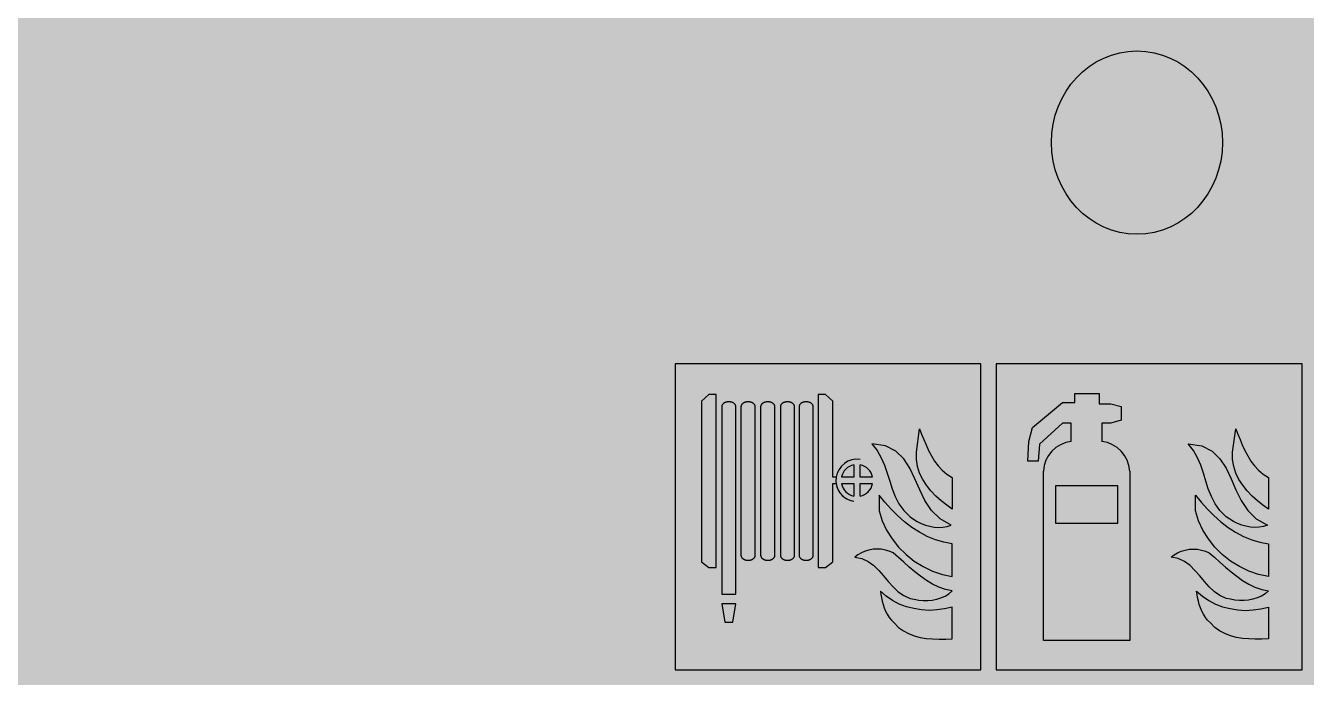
# Model space of a CAD drawing. Header units: metres. Extents: x 19 to 194, y 62 to 154.
# Drawn here: x 167.741 to 171.929, y 136.291 to 138.422 of the extents above; entities that cross this region are included whole.
import ezdxf

# ---------------------------------------------------------------- set-up
doc = ezdxf.new("R2010")
doc.units = ezdxf.units.M
doc.header["$MEASUREMENT"] = 0
doc.layers.add('ALL', color=7, linetype='Continuous')
doc.layers.add('ALL4', color=7, linetype='Continuous')

msp = doc.modelspace()

# ---------------------------------------------------------------- hatches: boundary and pattern name
at = {"layer": 'ALL4', "lineweight": 0, "true_color": 0xe6e6e6, "transparency": 33554687}
h = msp.add_hatch(color=254, dxfattribs=at)
h.dxf.hatch_style = 1
h.paths.add_polyline_path([(181.2945, 128.8704), (187.0549, 128.8704), (187.0549, 139.3912), (29.3495, 139.4008), (29.3495, 127.8507), (32.7796, 127.8507), (32.7295, 82.9907), (29.3495, 82.9907), (29.3495, 69.8204), (187.0545, 69.8204), (187.0545, 83.1151), (181.2945, 83.1151)])

# ---------------------------------------------------------------- linework, layer by layer
at = {"layer": 'ALL', "color": 1, "lineweight": 25}
for points in [[(169.865, 136.3156), (170.865, 136.3156), (170.865, 137.3156), (169.865, 137.3156)], [(171.915, 136.3156), (171.915, 137.3156), (170.915, 137.3156), (170.915, 136.3156)], [(169.9987, 137.2159), (169.975, 137.2159), (169.9512, 137.1935), (169.9512, 136.6681), (169.975, 136.6498), (169.9987, 136.6498)], [(170.0638, 137.1756), (170.0638, 137.1764), (170.0637, 137.1772), (170.0635, 137.178), (170.0633, 137.1788), (170.0631, 137.1796), (170.0628, 137.1803), (170.0624, 137.1811), (170.062, 137.1818), (170.0616, 137.1826), (170.061, 137.1833), (170.0605, 137.184), (170.0599, 137.1847), (170.0592, 137.1853), (170.0585, 137.1859), (170.0578, 137.1865), (170.057, 137.1871), (170.0561, 137.1877), (170.0553, 137.1882), (170.0544, 137.1887), (170.0534, 137.1892), (170.0525, 137.1896), (170.0515, 137.19), (170.0505, 137.1903), (170.0494, 137.1907), (170.0483, 137.1909), (170.0473, 137.1912), (170.0462, 137.1914), (170.045, 137.1916), (170.0439, 137.1917), (170.0428, 137.1918), (170.0416, 137.1919), (170.0405, 137.1919), (170.0394, 137.1919), (170.0382, 137.1918), (170.0371, 137.1917), (170.036, 137.1916), (170.0348, 137.1914), (170.0337, 137.1912), (170.0326, 137.1909), (170.0316, 137.1907), (170.0305, 137.1903), (170.0295, 137.19), (170.0285, 137.1896), (170.0276, 137.1892), (170.0266, 137.1887), (170.0257, 137.1882), (170.0249, 137.1877), (170.024, 137.1871), (170.0232, 137.1865), (170.0225, 137.1859), (170.0218, 137.1853), (170.0211, 137.1847), (170.0205, 137.184), (170.02, 137.1833), (170.0194, 137.1826), (170.019, 137.1818), (170.0186, 137.1811), (170.0182, 137.1803), (170.0179, 137.1796), (170.0176, 137.1788), (170.0175, 137.178), (170.0173, 137.1772), (170.0172, 137.1764), (170.0172, 137.1756), (170.0172, 136.5632), (170.0638, 136.5632)], [(170.1269, 137.1756), (170.1269, 137.1764), (170.1268, 137.1772), (170.1266, 137.178), (170.1264, 137.1788), (170.1262, 137.1796), (170.1259, 137.1803), (170.1255, 137.1811), (170.1251, 137.1818), (170.1247, 137.1826), (170.1241, 137.1833), (170.1236, 137.184), (170.123, 137.1847), (170.1223, 137.1853), (170.1216, 137.1859), (170.1209, 137.1865), (170.1201, 137.1871), (170.1192, 137.1877), (170.1184, 137.1882), (170.1175, 137.1887), (170.1165, 137.1892), (170.1156, 137.1896), (170.1146, 137.19), (170.1136, 137.1903), (170.1125, 137.1907), (170.1114, 137.1909), (170.1104, 137.1912), (170.1093, 137.1914), (170.1081, 137.1916), (170.107, 137.1917), (170.1059, 137.1918), (170.1047, 137.1919), (170.1036, 137.1919), (170.1025, 137.1919), (170.1013, 137.1918), (170.1002, 137.1917), (170.0991, 137.1916), (170.0979, 137.1914), (170.0968, 137.1912), (170.0957, 137.1909), (170.0947, 137.1907), (170.0936, 137.1903), (170.0926, 137.19), (170.0916, 137.1896), (170.0907, 137.1892), (170.0897, 137.1887), (170.0888, 137.1882), (170.088, 137.1877), (170.0871, 137.1871), (170.0863, 137.1865), (170.0856, 137.1859), (170.0849, 137.1853), (170.0842, 137.1847), (170.0836, 137.184), (170.0831, 137.1833), (170.0825, 137.1826), (170.0821, 137.1818), (170.0817, 137.1811), (170.0813, 137.1803), (170.081, 137.1796), (170.0807, 137.1788), (170.0806, 137.178), (170.0804, 137.1772), (170.0803, 137.1764), (170.0803, 137.1756), (170.0803, 136.6899), (170.0803, 136.6891), (170.0804, 136.6883), (170.0806, 136.6875), (170.0807, 136.6867), (170.081, 136.6859), (170.0813, 136.6851), (170.0817, 136.6844), (170.0821, 136.6836), (170.0825, 136.6829), (170.0831, 136.6822), (170.0836, 136.6815), (170.0842, 136.6808), (170.0849, 136.6802), (170.0856, 136.6795), (170.0863, 136.6789), (170.0871, 136.6783), (170.088, 136.6778), (170.0888, 136.6773), (170.0897, 136.6768), (170.0907, 136.6763), (170.0916, 136.6759), (170.0926, 136.6755), (170.0936, 136.6751), (170.0947, 136.6748), (170.0957, 136.6745), (170.0968, 136.6743), (170.0979, 136.6741), (170.0991, 136.6739), (170.1002, 136.6737), (170.1013, 136.6736), (170.1025, 136.6736), (170.1036, 136.6736), (170.1047, 136.6736), (170.1059, 136.6736), (170.107, 136.6737), (170.1081, 136.6739), (170.1093, 136.6741), (170.1104, 136.6743), (170.1114, 136.6745), (170.1125, 136.6748), (170.1136, 136.6751), (170.1146, 136.6755), (170.1156, 136.6759), (170.1165, 136.6763), (170.1175, 136.6768), (170.1184, 136.6773), (170.1192, 136.6778), (170.1201, 136.6783), (170.1209, 136.6789), (170.1216, 136.6795), (170.1223, 136.6802), (170.123, 136.6808), (170.1236, 136.6815), (170.1241, 136.6822), (170.1247, 136.6829), (170.1251, 136.6836), (170.1255, 136.6844), (170.1259, 136.6851), (170.1262, 136.6859), (170.1264, 136.6867), (170.1266, 136.6875), (170.1268, 136.6883), (170.1269, 136.6891), (170.1269, 136.6899)], [(170.1912, 137.1756), (170.1912, 137.1764), (170.1911, 137.1772), (170.1909, 137.178), (170.1907, 137.1788), (170.1905, 137.1796), (170.1902, 137.1803), (170.1898, 137.1811), (170.1894, 137.1818), (170.189, 137.1826), (170.1884, 137.1833), (170.1879, 137.184), (170.1873, 137.1847), (170.1866, 137.1853), (170.1859, 137.1859), (170.1852, 137.1865), (170.1844, 137.1871), (170.1835, 137.1877), (170.1827, 137.1882), (170.1818, 137.1887), (170.1808, 137.1892), (170.1799, 137.1896), (170.1789, 137.19), (170.1779, 137.1903), (170.1768, 137.1907), (170.1757, 137.1909), (170.1747, 137.1912), (170.1736, 137.1914), (170.1724, 137.1916), (170.1713, 137.1917), (170.1702, 137.1918), (170.169, 137.1919), (170.1679, 137.1919), (170.1668, 137.1919), (170.1656, 137.1918), (170.1645, 137.1917), (170.1634, 137.1916), (170.1622, 137.1914), (170.1611, 137.1912), (170.16, 137.1909), (170.159, 137.1907), (170.1579, 137.1903), (170.1569, 137.19), (170.1559, 137.1896), (170.155, 137.1892), (170.154, 137.1887), (170.1531, 137.1882), (170.1523, 137.1877), (170.1514, 137.1871), (170.1506, 137.1865), (170.1499, 137.1859), (170.1492, 137.1853), (170.1485, 137.1847), (170.1479, 137.184), (170.1474, 137.1833), (170.1468, 137.1826), (170.1464, 137.1818), (170.146, 137.1811), (170.1456, 137.1803), (170.1453, 137.1796), (170.145, 137.1788), (170.1449, 137.178), (170.1447, 137.1772), (170.1446, 137.1764), (170.1446, 137.1756), (170.1446, 136.6899), (170.1446, 136.6891), (170.1447, 136.6883), (170.1449, 136.6875), (170.145, 136.6867), (170.1453, 136.6859), (170.1456, 136.6851), (170.146, 136.6844), (170.1464, 136.6836), (170.1468, 136.6829), (170.1474, 136.6822), (170.1479, 136.6815), (170.1485, 136.6808), (170.1492, 136.6802), (170.1499, 136.6795), (170.1506, 136.6789), (170.1514, 136.6783), (170.1523, 136.6778), (170.1531, 136.6773), (170.154, 136.6768), (170.155, 136.6763), (170.1559, 136.6759), (170.1569, 136.6755), (170.1579, 136.6751), (170.159, 136.6748), (170.16, 136.6745), (170.1611, 136.6743), (170.1622, 136.6741), (170.1634, 136.6739), (170.1645, 136.6737), (170.1656, 136.6736), (170.1668, 136.6736), (170.1679, 136.6736), (170.169, 136.6736), (170.1702, 136.6736), (170.1713, 136.6737), (170.1724, 136.6739), (170.1736, 136.6741), (170.1747, 136.6743), (170.1757, 136.6745), (170.1768, 136.6748), (170.1779, 136.6751), (170.1789, 136.6755), (170.1799, 136.6759), (170.1808, 136.6763), (170.1818, 136.6768), (170.1827, 136.6773), (170.1835, 136.6778), (170.1844, 136.6783), (170.1852, 136.6789), (170.1859, 136.6795), (170.1866, 136.6802), (170.1873, 136.6808), (170.1879, 136.6815), (170.1884, 136.6822), (170.189, 136.6829), (170.1894, 136.6836), (170.1898, 136.6844), (170.1902, 136.6851), (170.1905, 136.6859), (170.1907, 136.6867), (170.1909, 136.6875), (170.1911, 136.6883), (170.1912, 136.6891), (170.1912, 136.6899)], [(170.2556, 137.1756), (170.2556, 137.1764), (170.2555, 137.1772), (170.2553, 137.178), (170.2551, 137.1788), (170.2549, 137.1796), (170.2546, 137.1803), (170.2542, 137.1811), (170.2538, 137.1818), (170.2534, 137.1826), (170.2528, 137.1833), (170.2523, 137.184), (170.2517, 137.1847), (170.251, 137.1853), (170.2503, 137.1859), (170.2496, 137.1865), (170.2488, 137.1871), (170.2479, 137.1877), (170.2471, 137.1882), (170.2462, 137.1887), (170.2452, 137.1892), (170.2443, 137.1896), (170.2433, 137.19), (170.2423, 137.1903), (170.2412, 137.1907), (170.2401, 137.1909), (170.2391, 137.1912), (170.238, 137.1914), (170.2368, 137.1916), (170.2357, 137.1917), (170.2346, 137.1918), (170.2334, 137.1919), (170.2323, 137.1919), (170.2312, 137.1919), (170.23, 137.1918), (170.2289, 137.1917), (170.2278, 137.1916), (170.2266, 137.1914), (170.2255, 137.1912), (170.2244, 137.1909), (170.2234, 137.1907), (170.2223, 137.1903), (170.2213, 137.19), (170.2203, 137.1896), (170.2194, 137.1892), (170.2184, 137.1887), (170.2175, 137.1882), (170.2167, 137.1877), (170.2158, 137.1871), (170.215, 137.1865), (170.2143, 137.1859), (170.2136, 137.1853), (170.2129, 137.1847), (170.2123, 137.184), (170.2118, 137.1833), (170.2112, 137.1826), (170.2108, 137.1818), (170.2104, 137.1811), (170.21, 137.1803), (170.2097, 137.1796), (170.2094, 137.1788), (170.2093, 137.178), (170.2091, 137.1772), (170.209, 137.1764), (170.209, 137.1756), (170.209, 136.6899), (170.209, 136.6891), (170.2091, 136.6883), (170.2093, 136.6875), (170.2094, 136.6867), (170.2097, 136.6859), (170.21, 136.6851), (170.2104, 136.6844), (170.2108, 136.6836), (170.2112, 136.6829), (170.2118, 136.6822), (170.2123, 136.6815), (170.2129, 136.6808), (170.2136, 136.6802), (170.2143, 136.6795), (170.215, 136.6789), (170.2158, 136.6783), (170.2167, 136.6778), (170.2175, 136.6773), (170.2184, 136.6768), (170.2194, 136.6763), (170.2203, 136.6759), (170.2213, 136.6755), (170.2223, 136.6751), (170.2234, 136.6748), (170.2244, 136.6745), (170.2255, 136.6743), (170.2266, 136.6741), (170.2278, 136.6739), (170.2289, 136.6737), (170.23, 136.6736), (170.2312, 136.6736), (170.2323, 136.6736), (170.2334, 136.6736), (170.2346, 136.6736), (170.2357, 136.6737), (170.2368, 136.6739), (170.238, 136.6741), (170.2391, 136.6743), (170.2401, 136.6745), (170.2412, 136.6748), (170.2423, 136.6751), (170.2433, 136.6755), (170.2443, 136.6759), (170.2452, 136.6763), (170.2462, 136.6768), (170.2471, 136.6773), (170.2479, 136.6778), (170.2488, 136.6783), (170.2496, 136.6789), (170.2503, 136.6795), (170.251, 136.6802), (170.2517, 136.6808), (170.2523, 136.6815), (170.2528, 136.6822), (170.2534, 136.6829), (170.2538, 136.6836), (170.2542, 136.6844), (170.2546, 136.6851), (170.2549, 136.6859), (170.2551, 136.6867), (170.2553, 136.6875), (170.2555, 136.6883), (170.2556, 136.6891), (170.2556, 136.6899)], [(170.3167, 137.1756), (170.3167, 137.1764), (170.3166, 137.1772), (170.3164, 137.178), (170.3162, 137.1788), (170.316, 137.1796), (170.3157, 137.1803), (170.3153, 137.1811), (170.3149, 137.1818), (170.3145, 137.1826), (170.3139, 137.1833), (170.3134, 137.184), (170.3128, 137.1847), (170.3121, 137.1853), (170.3114, 137.1859), (170.3107, 137.1865), (170.3099, 137.1871), (170.309, 137.1877), (170.3082, 137.1882), (170.3073, 137.1887), (170.3063, 137.1892), (170.3054, 137.1896), (170.3044, 137.19), (170.3034, 137.1903), (170.3023, 137.1907), (170.3012, 137.1909), (170.3002, 137.1912), (170.2991, 137.1914), (170.2979, 137.1916), (170.2968, 137.1917), (170.2957, 137.1918), (170.2945, 137.1919), (170.2934, 137.1919), (170.2923, 137.1919), (170.2911, 137.1918), (170.29, 137.1917), (170.2889, 137.1916), (170.2877, 137.1914), (170.2866, 137.1912), (170.2855, 137.1909), (170.2845, 137.1907), (170.2834, 137.1903), (170.2824, 137.19), (170.2814, 137.1896), (170.2805, 137.1892), (170.2795, 137.1887), (170.2786, 137.1882), (170.2778, 137.1877), (170.2769, 137.1871), (170.2761, 137.1865), (170.2754, 137.1859), (170.2747, 137.1853), (170.274, 137.1847), (170.2734, 137.184), (170.2729, 137.1833), (170.2723, 137.1826), (170.2719, 137.1818), (170.2715, 137.1811), (170.2711, 137.1803), (170.2708, 137.1796), (170.2705, 137.1788), (170.2704, 137.178), (170.2702, 137.1772), (170.2701, 137.1764), (170.2701, 137.1756), (170.2701, 136.6899), (170.2701, 136.6891), (170.2702, 136.6883), (170.2704, 136.6875), (170.2705, 136.6867), (170.2708, 136.6859), (170.2711, 136.6851), (170.2715, 136.6844), (170.2719, 136.6836), (170.2723, 136.6829), (170.2729, 136.6822), (170.2734, 136.6815), (170.274, 136.6808), (170.2747, 136.6802), (170.2754, 136.6795), (170.2761, 136.6789), (170.2769, 136.6783), (170.2778, 136.6778), (170.2786, 136.6773), (170.2795, 136.6768), (170.2805, 136.6763), (170.2814, 136.6759), (170.2824, 136.6755), (170.2834, 136.6751), (170.2845, 136.6748), (170.2855, 136.6745), (170.2866, 136.6743), (170.2877, 136.6741), (170.2889, 136.6739), (170.29, 136.6737), (170.2911, 136.6736), (170.2923, 136.6736), (170.2934, 136.6736), (170.2945, 136.6736), (170.2957, 136.6736), (170.2968, 136.6737), (170.2979, 136.6739), (170.2991, 136.6741), (170.3002, 136.6743), (170.3012, 136.6745), (170.3023, 136.6748), (170.3034, 136.6751), (170.3044, 136.6755), (170.3054, 136.6759), (170.3063, 136.6763), (170.3073, 136.6768), (170.3082, 136.6773), (170.309, 136.6778), (170.3099, 136.6783), (170.3107, 136.6789), (170.3114, 136.6795), (170.3121, 136.6802), (170.3128, 136.6808), (170.3134, 136.6815), (170.3139, 136.6822), (170.3145, 136.6829), (170.3149, 136.6836), (170.3153, 136.6844), (170.3157, 136.6851), (170.316, 136.6859), (170.3162, 136.6867), (170.3164, 136.6875), (170.3166, 136.6883), (170.3167, 136.6891), (170.3167, 136.6899)], [(170.7711, 136.8405), (170.753, 136.8534), (170.7353, 136.868), (170.7177, 136.8836), (170.7016, 136.9007), (170.687, 136.9189), (170.6746, 136.9381), (170.6642, 136.9588), (170.6574, 136.9806), (170.6538, 137.0035), (170.6538, 137.0274), (170.6642, 137.1037), (170.6709, 137.0866), (170.6782, 137.0689), (170.6855, 137.0507), (170.6938, 137.0331), (170.7031, 137.0154), (170.713, 136.9983), (170.7249, 136.9827), (170.7379, 136.9682), (170.7535, 136.9552), (170.7711, 136.9443)], [(171.8052, 136.9443), (171.8052, 136.8405), (171.7871, 136.8534), (171.7694, 136.868), (171.7518, 136.8836), (171.7357, 136.9007), (171.7211, 136.9189), (171.7087, 136.9381), (171.6983, 136.9588), (171.6915, 136.9806), (171.6879, 137.0035), (171.6879, 137.0274), (171.6983, 137.1037), (171.705, 137.0866), (171.7123, 137.0689), (171.7196, 137.0507), (171.7279, 137.0331), (171.7372, 137.0154), (171.7471, 136.9983), (171.759, 136.9827), (171.772, 136.9682), (171.7876, 136.9552), (171.8052, 136.9443)], [(170.6648, 136.9038), (170.6492, 136.9402), (170.6326, 136.9744), (170.6123, 137.0051), (170.5869, 137.0305), (170.5532, 137.0476), (170.5085, 137.0549), (170.5256, 137.0331), (170.5391, 137.0092), (170.55, 136.9843), (170.5583, 136.9588), (170.5667, 136.9329), (170.5744, 136.9069), (170.5843, 136.882), (170.5968, 136.8581), (170.6123, 136.8363), (170.6331, 136.8161), (170.6445, 136.8078), (170.6565, 136.8005), (170.67, 136.7937), (170.6835, 136.7885), (170.6975, 136.7849), (170.712, 136.7823), (170.726, 136.7813), (170.7406, 136.7818), (170.7546, 136.7844), (170.7681, 136.7885), (170.7312, 136.8088), (170.7032, 136.8363), (170.6819, 136.869)], [(171.8021, 136.7885), (171.7886, 136.7844), (171.7746, 136.7818), (171.76, 136.7813), (171.746, 136.7823), (171.7315, 136.7849), (171.7175, 136.7885), (171.704, 136.7937), (171.6905, 136.8005), (171.6785, 136.8078), (171.6671, 136.8161), (171.6463, 136.8363), (171.6308, 136.8581), (171.6183, 136.882), (171.6084, 136.9069), (171.6007, 136.9329), (171.5923, 136.9588), (171.584, 136.9843), (171.5731, 137.0092), (171.5596, 137.0331), (171.5425, 137.0549), (171.5872, 137.0476), (171.6209, 137.0305), (171.6463, 137.0051), (171.6666, 136.9744), (171.6832, 136.9402), (171.6988, 136.9038), (171.7159, 136.869), (171.7372, 136.8363), (171.7652, 136.8088), (171.8021, 136.7885)], [(171.1085, 136.9166), (171.1085, 136.7947), (171.3123, 136.7947), (171.3123, 136.9166), (171.1085, 136.9166)], [(170.6637, 136.7651), (170.6387, 136.7812), (170.6149, 136.7994), (170.5925, 136.8196), (170.5712, 136.8409), (170.551, 136.8632), (170.5323, 136.8871), (170.5323, 136.8352), (170.5422, 136.803), (170.5562, 136.7724), (170.5744, 136.7433), (170.5956, 136.7168), (170.62, 136.6924), (170.647, 136.6711), (170.6761, 136.6529), (170.7068, 136.6379), (170.7389, 136.627), (170.7711, 136.6202), (170.7711, 136.7277), (170.7431, 136.7324), (170.7161, 136.7407), (170.6896, 136.7516)], [(171.8052, 136.7277), (171.8052, 136.6202), (171.773, 136.627), (171.7409, 136.6379), (171.7102, 136.6529), (171.6811, 136.6711), (171.6541, 136.6924), (171.6297, 136.7168), (171.6085, 136.7433), (171.5903, 136.7724), (171.5763, 136.803), (171.5664, 136.8352), (171.5664, 136.8871), (171.5851, 136.8632), (171.6053, 136.8409), (171.6266, 136.8196), (171.649, 136.7994), (171.6728, 136.7812), (171.6978, 136.7651), (171.7237, 136.7516), (171.7502, 136.7407), (171.7772, 136.7324), (171.8052, 136.7277)], [(170.6123, 136.6669), (170.5952, 136.6825), (170.5775, 136.6981), (170.565, 136.7033), (170.5526, 136.7069), (170.5391, 136.7095), (170.5256, 136.71), (170.5121, 136.7095), (170.4986, 136.7069), (170.4861, 136.7033), (170.4742, 136.6981), (170.4628, 136.6918), (170.4529, 136.684), (170.4757, 136.6794), (170.4965, 136.67), (170.5147, 136.6565), (170.5308, 136.6404), (170.5464, 136.6228), (170.5619, 136.6046), (170.5775, 136.5864), (170.5941, 136.5709), (170.6123, 136.5579), (170.6331, 136.549), (170.6471, 136.5459), (170.6616, 136.5433), (170.6762, 136.5423), (170.6912, 136.5423), (170.7058, 136.5433), (170.7203, 136.5464), (170.7343, 136.5506), (170.7478, 136.5563), (170.7603, 136.5641), (170.7712, 136.5734), (170.7489, 136.5781), (170.727, 136.5859), (170.7068, 136.5958), (170.6865, 136.6077), (170.6673, 136.6212), (170.6486, 136.6358), (170.6305, 136.6508)], [(171.8052, 136.5734), (171.7943, 136.5641), (171.7818, 136.5563), (171.7683, 136.5506), (171.7543, 136.5464), (171.7398, 136.5433), (171.7252, 136.5423), (171.7102, 136.5423), (171.6956, 136.5433), (171.6811, 136.5459), (171.6671, 136.549), (171.6463, 136.5579), (171.6281, 136.5709), (171.6115, 136.5864), (171.5959, 136.6046), (171.5804, 136.6228), (171.5648, 136.6404), (171.5487, 136.6565), (171.5305, 136.67), (171.5097, 136.6794), (171.4869, 136.684), (171.4968, 136.6918), (171.5082, 136.6981), (171.5201, 136.7033), (171.5326, 136.7069), (171.5461, 136.7095), (171.5596, 136.71), (171.5731, 136.7095), (171.5866, 136.7069), (171.599, 136.7033), (171.6115, 136.6981), (171.6292, 136.6825), (171.6463, 136.6669), (171.6645, 136.6508), (171.6826, 136.6358), (171.7013, 136.6212), (171.7205, 136.6077), (171.7408, 136.5958), (171.761, 136.5859), (171.7829, 136.5781), (171.8052, 136.5734)], [(170.7712, 136.5208), (170.7463, 136.5145), (170.7208, 136.5114), (170.6954, 136.5099), (170.6705, 136.5114), (170.6456, 136.5156), (170.6212, 136.5218), (170.5978, 136.5306), (170.576, 136.5426), (170.5552, 136.5561), (170.536, 136.5727), (170.5376, 136.5618), (170.5396, 136.5514), (170.5422, 136.54), (170.5448, 136.5291), (170.5485, 136.5182), (170.5531, 136.5073), (170.5588, 136.4969), (170.5651, 136.487), (170.5723, 136.4777), (170.5812, 136.4689), (170.5952, 136.4543), (170.6113, 136.4424), (170.6284, 136.4336), (170.6471, 136.4263), (170.6663, 136.4216), (170.6861, 136.418), (170.7068, 136.4164), (170.7281, 136.4159), (170.7499, 136.4159), (170.7712, 136.4169)], [(171.8052, 136.5208), (171.8052, 136.4169), (171.7839, 136.4159), (171.7621, 136.4159), (171.7408, 136.4164), (171.7201, 136.418), (171.7003, 136.4216), (171.6811, 136.4263), (171.6624, 136.4336), (171.6453, 136.4424), (171.6292, 136.4543), (171.6152, 136.4689), (171.6063, 136.4777), (171.5991, 136.487), (171.5928, 136.4969), (171.5871, 136.5073), (171.5825, 136.5182), (171.5788, 136.5291), (171.5762, 136.54), (171.5736, 136.5514), (171.5716, 136.5618), (171.57, 136.5727), (171.5892, 136.5561), (171.61, 136.5426), (171.6318, 136.5306), (171.6552, 136.5218), (171.6796, 136.5156), (171.7045, 136.5114), (171.7294, 136.5099), (171.7548, 136.5114), (171.7803, 136.5145), (171.8052, 136.5208)], [(170.0638, 136.5309), (170.0172, 136.5309), (170.027, 136.4713), (170.0539, 136.4713)]]:
    msp.add_lwpolyline(points, close=True, dxfattribs=at)
for points in [[(170.3565, 137.2159), (170.3327, 137.2159)], [(170.3327, 137.2159), (170.3327, 136.6498)], [(170.3803, 137.1935), (170.3565, 137.2159)], [(171.1723, 137.1899), (171.1723, 137.2195)], [(171.1723, 137.2195), (171.2515, 137.2195)], [(171.2515, 137.2195), (171.2515, 137.1849)], [(170.3803, 136.9452), (170.3803, 137.1935)], [(171.0339, 137.1082), (171.1312, 137.1899)], [(171.1312, 137.1899), (171.1723, 137.1899)], [(171.2515, 137.1849), (171.2894, 137.1849)], [(171.2894, 137.1849), (171.323, 137.1764)], [(171.323, 137.1763), (171.323, 137.1322)], [(171.1317, 137.1222), (171.0565, 137.0535)], [(171.1604, 137.1222), (171.1317, 137.1222)], [(171.1604, 137.0622), (171.1604, 137.1222)], [(171.2604, 137.1222), (171.2604, 137.0622)], [(171.2894, 137.1222), (171.2604, 137.1222)], [(171.323, 137.1322), (171.2894, 137.1222)], [(171.0219, 137.0621), (171.0339, 137.1081)], [(171.0183, 136.9983), (171.0218, 137.0621)], [(171.0564, 137.0535), (171.0519, 136.9983)], [(171.0519, 136.9983), (171.0183, 136.9983)], [(170.4493, 136.9859), (170.4493, 136.9452)], [(170.4701, 136.9452), (170.4701, 136.9859)], [(171.069, 136.4111), (171.069, 136.9651)], [(171.3518, 136.9651), (171.3518, 136.4111)], [(170.3914, 136.9452), (170.3803, 136.9452)], [(170.3803, 136.6681), (170.3803, 136.9244)], [(170.3803, 136.9244), (170.3914, 136.9244)], [(170.4493, 136.9452), (170.4086, 136.9452)], [(170.4086, 136.9244), (170.4493, 136.9244)], [(170.4493, 136.9244), (170.4493, 136.8837)], [(170.5108, 136.9452), (170.4701, 136.9452)], [(170.4701, 136.9244), (170.5108, 136.9244)], [(170.4701, 136.8837), (170.4701, 136.9244)], [(170.3565, 136.6498), (170.3803, 136.6681)], [(170.3327, 136.6498), (170.3565, 136.6498)], [(171.3518, 136.4111), (171.069, 136.4111)]]:
    msp.add_lwpolyline(points, dxfattribs=at)
for centre, radius, start, end in [((171.1726, 136.9591), 0.1037, 96.7397, 176.6901), ((171.2482, 136.9591), 0.1037, 3.3099, 83.2603), ((170.4597, 136.9348), 0.0691, 81.3391, -98.6609), ((170.4597, 136.9348), 0.0691, 81.3391, 171.3391), ((170.4597, 136.9348), 0.0521, 101.5069, 168.4931), ((170.4597, 136.9348), 0.0521, 11.5069, 78.4931), ((170.4597, 136.9348), 0.0691, -171.3391, -98.6609), ((170.4597, 136.9348), 0.0521, -168.4931, -101.5069), ((170.4597, 136.9348), 0.0521, -78.4931, -11.5069)]:
    msp.add_arc(centre, radius, start, end, dxfattribs=at)
at = {"layer": 'ALL', "color": 18, "lineweight": 25, "true_color": 0x000000}
msp.add_ellipse((171.3751, 138.0397), major_axis=(0, -0.2999), ratio=0.932055, dxfattribs=at)
at = {"layer": 'ALL4', "color": 1, "lineweight": 25}
for points in [[(169.865, 136.3156), (170.865, 136.3156), (170.865, 137.3156), (169.865, 137.3156)], [(171.915, 136.3156), (171.915, 137.3156), (170.915, 137.3156), (170.915, 136.3156)], [(169.9987, 137.2159), (169.975, 137.2159), (169.9512, 137.1935), (169.9512, 136.6681), (169.975, 136.6498), (169.9987, 136.6498)], [(170.0638, 137.1756), (170.0638, 137.1764), (170.0637, 137.1772), (170.0635, 137.178), (170.0633, 137.1788), (170.0631, 137.1796), (170.0628, 137.1803), (170.0624, 137.1811), (170.062, 137.1818), (170.0616, 137.1826), (170.061, 137.1833), (170.0605, 137.184), (170.0599, 137.1847), (170.0592, 137.1853), (170.0585, 137.1859), (170.0578, 137.1865), (170.057, 137.1871), (170.0561, 137.1877), (170.0553, 137.1882), (170.0544, 137.1887), (170.0534, 137.1892), (170.0525, 137.1896), (170.0515, 137.19), (170.0505, 137.1903), (170.0494, 137.1907), (170.0483, 137.1909), (170.0473, 137.1912), (170.0462, 137.1914), (170.045, 137.1916), (170.0439, 137.1917), (170.0428, 137.1918), (170.0416, 137.1919), (170.0405, 137.1919), (170.0394, 137.1919), (170.0382, 137.1918), (170.0371, 137.1917), (170.036, 137.1916), (170.0348, 137.1914), (170.0337, 137.1912), (170.0326, 137.1909), (170.0316, 137.1907), (170.0305, 137.1903), (170.0295, 137.19), (170.0285, 137.1896), (170.0276, 137.1892), (170.0266, 137.1887), (170.0257, 137.1882), (170.0249, 137.1877), (170.024, 137.1871), (170.0232, 137.1865), (170.0225, 137.1859), (170.0218, 137.1853), (170.0211, 137.1847), (170.0205, 137.184), (170.02, 137.1833), (170.0194, 137.1826), (170.019, 137.1818), (170.0186, 137.1811), (170.0182, 137.1803), (170.0179, 137.1796), (170.0176, 137.1788), (170.0175, 137.178), (170.0173, 137.1772), (170.0172, 137.1764), (170.0172, 137.1756), (170.0172, 136.5632), (170.0638, 136.5632)], [(170.1269, 137.1756), (170.1269, 137.1764), (170.1268, 137.1772), (170.1266, 137.178), (170.1264, 137.1788), (170.1262, 137.1796), (170.1259, 137.1803), (170.1255, 137.1811), (170.1251, 137.1818), (170.1247, 137.1826), (170.1241, 137.1833), (170.1236, 137.184), (170.123, 137.1847), (170.1223, 137.1853), (170.1216, 137.1859), (170.1209, 137.1865), (170.1201, 137.1871), (170.1192, 137.1877), (170.1184, 137.1882), (170.1175, 137.1887), (170.1165, 137.1892), (170.1156, 137.1896), (170.1146, 137.19), (170.1136, 137.1903), (170.1125, 137.1907), (170.1114, 137.1909), (170.1104, 137.1912), (170.1093, 137.1914), (170.1081, 137.1916), (170.107, 137.1917), (170.1059, 137.1918), (170.1047, 137.1919), (170.1036, 137.1919), (170.1025, 137.1919), (170.1013, 137.1918), (170.1002, 137.1917), (170.0991, 137.1916), (170.0979, 137.1914), (170.0968, 137.1912), (170.0957, 137.1909), (170.0947, 137.1907), (170.0936, 137.1903), (170.0926, 137.19), (170.0916, 137.1896), (170.0907, 137.1892), (170.0897, 137.1887), (170.0888, 137.1882), (170.088, 137.1877), (170.0871, 137.1871), (170.0863, 137.1865), (170.0856, 137.1859), (170.0849, 137.1853), (170.0842, 137.1847), (170.0836, 137.184), (170.0831, 137.1833), (170.0825, 137.1826), (170.0821, 137.1818), (170.0817, 137.1811), (170.0813, 137.1803), (170.081, 137.1796), (170.0807, 137.1788), (170.0806, 137.178), (170.0804, 137.1772), (170.0803, 137.1764), (170.0803, 137.1756), (170.0803, 136.6899), (170.0803, 136.6891), (170.0804, 136.6883), (170.0806, 136.6875), (170.0807, 136.6867), (170.081, 136.6859), (170.0813, 136.6851), (170.0817, 136.6844), (170.0821, 136.6836), (170.0825, 136.6829), (170.0831, 136.6822), (170.0836, 136.6815), (170.0842, 136.6808), (170.0849, 136.6802), (170.0856, 136.6795), (170.0863, 136.6789), (170.0871, 136.6783), (170.088, 136.6778), (170.0888, 136.6773), (170.0897, 136.6768), (170.0907, 136.6763), (170.0916, 136.6759), (170.0926, 136.6755), (170.0936, 136.6751), (170.0947, 136.6748), (170.0957, 136.6745), (170.0968, 136.6743), (170.0979, 136.6741), (170.0991, 136.6739), (170.1002, 136.6737), (170.1013, 136.6736), (170.1025, 136.6736), (170.1036, 136.6736), (170.1047, 136.6736), (170.1059, 136.6736), (170.107, 136.6737), (170.1081, 136.6739), (170.1093, 136.6741), (170.1104, 136.6743), (170.1114, 136.6745), (170.1125, 136.6748), (170.1136, 136.6751), (170.1146, 136.6755), (170.1156, 136.6759), (170.1165, 136.6763), (170.1175, 136.6768), (170.1184, 136.6773), (170.1192, 136.6778), (170.1201, 136.6783), (170.1209, 136.6789), (170.1216, 136.6795), (170.1223, 136.6802), (170.123, 136.6808), (170.1236, 136.6815), (170.1241, 136.6822), (170.1247, 136.6829), (170.1251, 136.6836), (170.1255, 136.6844), (170.1259, 136.6851), (170.1262, 136.6859), (170.1264, 136.6867), (170.1266, 136.6875), (170.1268, 136.6883), (170.1269, 136.6891), (170.1269, 136.6899)], [(170.1912, 137.1756), (170.1912, 137.1764), (170.1911, 137.1772), (170.1909, 137.178), (170.1907, 137.1788), (170.1905, 137.1796), (170.1902, 137.1803), (170.1898, 137.1811), (170.1894, 137.1818), (170.189, 137.1826), (170.1884, 137.1833), (170.1879, 137.184), (170.1873, 137.1847), (170.1866, 137.1853), (170.1859, 137.1859), (170.1852, 137.1865), (170.1844, 137.1871), (170.1835, 137.1877), (170.1827, 137.1882), (170.1818, 137.1887), (170.1808, 137.1892), (170.1799, 137.1896), (170.1789, 137.19), (170.1779, 137.1903), (170.1768, 137.1907), (170.1757, 137.1909), (170.1747, 137.1912), (170.1736, 137.1914), (170.1724, 137.1916), (170.1713, 137.1917), (170.1702, 137.1918), (170.169, 137.1919), (170.1679, 137.1919), (170.1668, 137.1919), (170.1656, 137.1918), (170.1645, 137.1917), (170.1634, 137.1916), (170.1622, 137.1914), (170.1611, 137.1912), (170.16, 137.1909), (170.159, 137.1907), (170.1579, 137.1903), (170.1569, 137.19), (170.1559, 137.1896), (170.155, 137.1892), (170.154, 137.1887), (170.1531, 137.1882), (170.1523, 137.1877), (170.1514, 137.1871), (170.1506, 137.1865), (170.1499, 137.1859), (170.1492, 137.1853), (170.1485, 137.1847), (170.1479, 137.184), (170.1474, 137.1833), (170.1468, 137.1826), (170.1464, 137.1818), (170.146, 137.1811), (170.1456, 137.1803), (170.1453, 137.1796), (170.145, 137.1788), (170.1449, 137.178), (170.1447, 137.1772), (170.1446, 137.1764), (170.1446, 137.1756), (170.1446, 136.6899), (170.1446, 136.6891), (170.1447, 136.6883), (170.1449, 136.6875), (170.145, 136.6867), (170.1453, 136.6859), (170.1456, 136.6851), (170.146, 136.6844), (170.1464, 136.6836), (170.1468, 136.6829), (170.1474, 136.6822), (170.1479, 136.6815), (170.1485, 136.6808), (170.1492, 136.6802), (170.1499, 136.6795), (170.1506, 136.6789), (170.1514, 136.6783), (170.1523, 136.6778), (170.1531, 136.6773), (170.154, 136.6768), (170.155, 136.6763), (170.1559, 136.6759), (170.1569, 136.6755), (170.1579, 136.6751), (170.159, 136.6748), (170.16, 136.6745), (170.1611, 136.6743), (170.1622, 136.6741), (170.1634, 136.6739), (170.1645, 136.6737), (170.1656, 136.6736), (170.1668, 136.6736), (170.1679, 136.6736), (170.169, 136.6736), (170.1702, 136.6736), (170.1713, 136.6737), (170.1724, 136.6739), (170.1736, 136.6741), (170.1747, 136.6743), (170.1757, 136.6745), (170.1768, 136.6748), (170.1779, 136.6751), (170.1789, 136.6755), (170.1799, 136.6759), (170.1808, 136.6763), (170.1818, 136.6768), (170.1827, 136.6773), (170.1835, 136.6778), (170.1844, 136.6783), (170.1852, 136.6789), (170.1859, 136.6795), (170.1866, 136.6802), (170.1873, 136.6808), (170.1879, 136.6815), (170.1884, 136.6822), (170.189, 136.6829), (170.1894, 136.6836), (170.1898, 136.6844), (170.1902, 136.6851), (170.1905, 136.6859), (170.1907, 136.6867), (170.1909, 136.6875), (170.1911, 136.6883), (170.1912, 136.6891), (170.1912, 136.6899)], [(170.2556, 137.1756), (170.2556, 137.1764), (170.2555, 137.1772), (170.2553, 137.178), (170.2551, 137.1788), (170.2549, 137.1796), (170.2546, 137.1803), (170.2542, 137.1811), (170.2538, 137.1818), (170.2534, 137.1826), (170.2528, 137.1833), (170.2523, 137.184), (170.2517, 137.1847), (170.251, 137.1853), (170.2503, 137.1859), (170.2496, 137.1865), (170.2488, 137.1871), (170.2479, 137.1877), (170.2471, 137.1882), (170.2462, 137.1887), (170.2452, 137.1892), (170.2443, 137.1896), (170.2433, 137.19), (170.2423, 137.1903), (170.2412, 137.1907), (170.2401, 137.1909), (170.2391, 137.1912), (170.238, 137.1914), (170.2368, 137.1916), (170.2357, 137.1917), (170.2346, 137.1918), (170.2334, 137.1919), (170.2323, 137.1919), (170.2312, 137.1919), (170.23, 137.1918), (170.2289, 137.1917), (170.2278, 137.1916), (170.2266, 137.1914), (170.2255, 137.1912), (170.2244, 137.1909), (170.2234, 137.1907), (170.2223, 137.1903), (170.2213, 137.19), (170.2203, 137.1896), (170.2194, 137.1892), (170.2184, 137.1887), (170.2175, 137.1882), (170.2167, 137.1877), (170.2158, 137.1871), (170.215, 137.1865), (170.2143, 137.1859), (170.2136, 137.1853), (170.2129, 137.1847), (170.2123, 137.184), (170.2118, 137.1833), (170.2112, 137.1826), (170.2108, 137.1818), (170.2104, 137.1811), (170.21, 137.1803), (170.2097, 137.1796), (170.2094, 137.1788), (170.2093, 137.178), (170.2091, 137.1772), (170.209, 137.1764), (170.209, 137.1756), (170.209, 136.6899), (170.209, 136.6891), (170.2091, 136.6883), (170.2093, 136.6875), (170.2094, 136.6867), (170.2097, 136.6859), (170.21, 136.6851), (170.2104, 136.6844), (170.2108, 136.6836), (170.2112, 136.6829), (170.2118, 136.6822), (170.2123, 136.6815), (170.2129, 136.6808), (170.2136, 136.6802), (170.2143, 136.6795), (170.215, 136.6789), (170.2158, 136.6783), (170.2167, 136.6778), (170.2175, 136.6773), (170.2184, 136.6768), (170.2194, 136.6763), (170.2203, 136.6759), (170.2213, 136.6755), (170.2223, 136.6751), (170.2234, 136.6748), (170.2244, 136.6745), (170.2255, 136.6743), (170.2266, 136.6741), (170.2278, 136.6739), (170.2289, 136.6737), (170.23, 136.6736), (170.2312, 136.6736), (170.2323, 136.6736), (170.2334, 136.6736), (170.2346, 136.6736), (170.2357, 136.6737), (170.2368, 136.6739), (170.238, 136.6741), (170.2391, 136.6743), (170.2401, 136.6745), (170.2412, 136.6748), (170.2423, 136.6751), (170.2433, 136.6755), (170.2443, 136.6759), (170.2452, 136.6763), (170.2462, 136.6768), (170.2471, 136.6773), (170.2479, 136.6778), (170.2488, 136.6783), (170.2496, 136.6789), (170.2503, 136.6795), (170.251, 136.6802), (170.2517, 136.6808), (170.2523, 136.6815), (170.2528, 136.6822), (170.2534, 136.6829), (170.2538, 136.6836), (170.2542, 136.6844), (170.2546, 136.6851), (170.2549, 136.6859), (170.2551, 136.6867), (170.2553, 136.6875), (170.2555, 136.6883), (170.2556, 136.6891), (170.2556, 136.6899)], [(170.3167, 137.1756), (170.3167, 137.1764), (170.3166, 137.1772), (170.3164, 137.178), (170.3162, 137.1788), (170.316, 137.1796), (170.3157, 137.1803), (170.3153, 137.1811), (170.3149, 137.1818), (170.3145, 137.1826), (170.3139, 137.1833), (170.3134, 137.184), (170.3128, 137.1847), (170.3121, 137.1853), (170.3114, 137.1859), (170.3107, 137.1865), (170.3099, 137.1871), (170.309, 137.1877), (170.3082, 137.1882), (170.3073, 137.1887), (170.3063, 137.1892), (170.3054, 137.1896), (170.3044, 137.19), (170.3034, 137.1903), (170.3023, 137.1907), (170.3012, 137.1909), (170.3002, 137.1912), (170.2991, 137.1914), (170.2979, 137.1916), (170.2968, 137.1917), (170.2957, 137.1918), (170.2945, 137.1919), (170.2934, 137.1919), (170.2923, 137.1919), (170.2911, 137.1918), (170.29, 137.1917), (170.2889, 137.1916), (170.2877, 137.1914), (170.2866, 137.1912), (170.2855, 137.1909), (170.2845, 137.1907), (170.2834, 137.1903), (170.2824, 137.19), (170.2814, 137.1896), (170.2805, 137.1892), (170.2795, 137.1887), (170.2786, 137.1882), (170.2778, 137.1877), (170.2769, 137.1871), (170.2761, 137.1865), (170.2754, 137.1859), (170.2747, 137.1853), (170.274, 137.1847), (170.2734, 137.184), (170.2729, 137.1833), (170.2723, 137.1826), (170.2719, 137.1818), (170.2715, 137.1811), (170.2711, 137.1803), (170.2708, 137.1796), (170.2705, 137.1788), (170.2704, 137.178), (170.2702, 137.1772), (170.2701, 137.1764), (170.2701, 137.1756), (170.2701, 136.6899), (170.2701, 136.6891), (170.2702, 136.6883), (170.2704, 136.6875), (170.2705, 136.6867), (170.2708, 136.6859), (170.2711, 136.6851), (170.2715, 136.6844), (170.2719, 136.6836), (170.2723, 136.6829), (170.2729, 136.6822), (170.2734, 136.6815), (170.274, 136.6808), (170.2747, 136.6802), (170.2754, 136.6795), (170.2761, 136.6789), (170.2769, 136.6783), (170.2778, 136.6778), (170.2786, 136.6773), (170.2795, 136.6768), (170.2805, 136.6763), (170.2814, 136.6759), (170.2824, 136.6755), (170.2834, 136.6751), (170.2845, 136.6748), (170.2855, 136.6745), (170.2866, 136.6743), (170.2877, 136.6741), (170.2889, 136.6739), (170.29, 136.6737), (170.2911, 136.6736), (170.2923, 136.6736), (170.2934, 136.6736), (170.2945, 136.6736), (170.2957, 136.6736), (170.2968, 136.6737), (170.2979, 136.6739), (170.2991, 136.6741), (170.3002, 136.6743), (170.3012, 136.6745), (170.3023, 136.6748), (170.3034, 136.6751), (170.3044, 136.6755), (170.3054, 136.6759), (170.3063, 136.6763), (170.3073, 136.6768), (170.3082, 136.6773), (170.309, 136.6778), (170.3099, 136.6783), (170.3107, 136.6789), (170.3114, 136.6795), (170.3121, 136.6802), (170.3128, 136.6808), (170.3134, 136.6815), (170.3139, 136.6822), (170.3145, 136.6829), (170.3149, 136.6836), (170.3153, 136.6844), (170.3157, 136.6851), (170.316, 136.6859), (170.3162, 136.6867), (170.3164, 136.6875), (170.3166, 136.6883), (170.3167, 136.6891), (170.3167, 136.6899)], [(170.7711, 136.8405), (170.753, 136.8534), (170.7353, 136.868), (170.7177, 136.8836), (170.7016, 136.9007), (170.687, 136.9189), (170.6746, 136.9381), (170.6642, 136.9588), (170.6574, 136.9806), (170.6538, 137.0035), (170.6538, 137.0274), (170.6642, 137.1037), (170.6709, 137.0866), (170.6782, 137.0689), (170.6855, 137.0507), (170.6938, 137.0331), (170.7031, 137.0154), (170.713, 136.9983), (170.7249, 136.9827), (170.7379, 136.9682), (170.7535, 136.9552), (170.7711, 136.9443)], [(171.8052, 136.9443), (171.8052, 136.8405), (171.7871, 136.8534), (171.7694, 136.868), (171.7518, 136.8836), (171.7357, 136.9007), (171.7211, 136.9189), (171.7087, 136.9381), (171.6983, 136.9588), (171.6915, 136.9806), (171.6879, 137.0035), (171.6879, 137.0274), (171.6983, 137.1037), (171.705, 137.0866), (171.7123, 137.0689), (171.7196, 137.0507), (171.7279, 137.0331), (171.7372, 137.0154), (171.7471, 136.9983), (171.759, 136.9827), (171.772, 136.9682), (171.7876, 136.9552), (171.8052, 136.9443)], [(170.6648, 136.9038), (170.6492, 136.9402), (170.6326, 136.9744), (170.6123, 137.0051), (170.5869, 137.0305), (170.5532, 137.0476), (170.5085, 137.0549), (170.5256, 137.0331), (170.5391, 137.0092), (170.55, 136.9843), (170.5583, 136.9588), (170.5667, 136.9329), (170.5744, 136.9069), (170.5843, 136.882), (170.5968, 136.8581), (170.6123, 136.8363), (170.6331, 136.8161), (170.6445, 136.8078), (170.6565, 136.8005), (170.67, 136.7937), (170.6835, 136.7885), (170.6975, 136.7849), (170.712, 136.7823), (170.726, 136.7813), (170.7406, 136.7818), (170.7546, 136.7844), (170.7681, 136.7885), (170.7312, 136.8088), (170.7032, 136.8363), (170.6819, 136.869)], [(171.8021, 136.7885), (171.7886, 136.7844), (171.7746, 136.7818), (171.76, 136.7813), (171.746, 136.7823), (171.7315, 136.7849), (171.7175, 136.7885), (171.704, 136.7937), (171.6905, 136.8005), (171.6785, 136.8078), (171.6671, 136.8161), (171.6463, 136.8363), (171.6308, 136.8581), (171.6183, 136.882), (171.6084, 136.9069), (171.6007, 136.9329), (171.5923, 136.9588), (171.584, 136.9843), (171.5731, 137.0092), (171.5596, 137.0331), (171.5425, 137.0549), (171.5872, 137.0476), (171.6209, 137.0305), (171.6463, 137.0051), (171.6666, 136.9744), (171.6832, 136.9402), (171.6988, 136.9038), (171.7159, 136.869), (171.7372, 136.8363), (171.7652, 136.8088), (171.8021, 136.7885)], [(171.1085, 136.9166), (171.1085, 136.7947), (171.3123, 136.7947), (171.3123, 136.9166), (171.1085, 136.9166)], [(170.6637, 136.7651), (170.6387, 136.7812), (170.6149, 136.7994), (170.5925, 136.8196), (170.5712, 136.8409), (170.551, 136.8632), (170.5323, 136.8871), (170.5323, 136.8352), (170.5422, 136.803), (170.5562, 136.7724), (170.5744, 136.7433), (170.5956, 136.7168), (170.62, 136.6924), (170.647, 136.6711), (170.6761, 136.6529), (170.7068, 136.6379), (170.7389, 136.627), (170.7711, 136.6202), (170.7711, 136.7277), (170.7431, 136.7324), (170.7161, 136.7407), (170.6896, 136.7516)], [(171.8052, 136.7277), (171.8052, 136.6202), (171.773, 136.627), (171.7409, 136.6379), (171.7102, 136.6529), (171.6811, 136.6711), (171.6541, 136.6924), (171.6297, 136.7168), (171.6085, 136.7433), (171.5903, 136.7724), (171.5763, 136.803), (171.5664, 136.8352), (171.5664, 136.8871), (171.5851, 136.8632), (171.6053, 136.8409), (171.6266, 136.8196), (171.649, 136.7994), (171.6728, 136.7812), (171.6978, 136.7651), (171.7237, 136.7516), (171.7502, 136.7407), (171.7772, 136.7324), (171.8052, 136.7277)], [(170.6123, 136.6669), (170.5952, 136.6825), (170.5775, 136.6981), (170.565, 136.7033), (170.5526, 136.7069), (170.5391, 136.7095), (170.5256, 136.71), (170.5121, 136.7095), (170.4986, 136.7069), (170.4861, 136.7033), (170.4742, 136.6981), (170.4628, 136.6918), (170.4529, 136.684), (170.4757, 136.6794), (170.4965, 136.67), (170.5147, 136.6565), (170.5308, 136.6404), (170.5464, 136.6228), (170.5619, 136.6046), (170.5775, 136.5864), (170.5941, 136.5709), (170.6123, 136.5579), (170.6331, 136.549), (170.6471, 136.5459), (170.6616, 136.5433), (170.6762, 136.5423), (170.6912, 136.5423), (170.7058, 136.5433), (170.7203, 136.5464), (170.7343, 136.5506), (170.7478, 136.5563), (170.7603, 136.5641), (170.7712, 136.5734), (170.7489, 136.5781), (170.727, 136.5859), (170.7068, 136.5958), (170.6865, 136.6077), (170.6673, 136.6212), (170.6486, 136.6358), (170.6305, 136.6508)], [(171.8052, 136.5734), (171.7943, 136.5641), (171.7818, 136.5563), (171.7683, 136.5506), (171.7543, 136.5464), (171.7398, 136.5433), (171.7252, 136.5423), (171.7102, 136.5423), (171.6956, 136.5433), (171.6811, 136.5459), (171.6671, 136.549), (171.6463, 136.5579), (171.6281, 136.5709), (171.6115, 136.5864), (171.5959, 136.6046), (171.5804, 136.6228), (171.5648, 136.6404), (171.5487, 136.6565), (171.5305, 136.67), (171.5097, 136.6794), (171.4869, 136.684), (171.4968, 136.6918), (171.5082, 136.6981), (171.5201, 136.7033), (171.5326, 136.7069), (171.5461, 136.7095), (171.5596, 136.71), (171.5731, 136.7095), (171.5866, 136.7069), (171.599, 136.7033), (171.6115, 136.6981), (171.6292, 136.6825), (171.6463, 136.6669), (171.6645, 136.6508), (171.6826, 136.6358), (171.7013, 136.6212), (171.7205, 136.6077), (171.7408, 136.5958), (171.761, 136.5859), (171.7829, 136.5781), (171.8052, 136.5734)], [(170.7712, 136.5208), (170.7463, 136.5145), (170.7208, 136.5114), (170.6954, 136.5099), (170.6705, 136.5114), (170.6456, 136.5156), (170.6212, 136.5218), (170.5978, 136.5306), (170.576, 136.5426), (170.5552, 136.5561), (170.536, 136.5727), (170.5376, 136.5618), (170.5396, 136.5514), (170.5422, 136.54), (170.5448, 136.5291), (170.5485, 136.5182), (170.5531, 136.5073), (170.5588, 136.4969), (170.5651, 136.487), (170.5723, 136.4777), (170.5812, 136.4689), (170.5952, 136.4543), (170.6113, 136.4424), (170.6284, 136.4336), (170.6471, 136.4263), (170.6663, 136.4216), (170.6861, 136.418), (170.7068, 136.4164), (170.7281, 136.4159), (170.7499, 136.4159), (170.7712, 136.4169)], [(171.8052, 136.5208), (171.8052, 136.4169), (171.7839, 136.4159), (171.7621, 136.4159), (171.7408, 136.4164), (171.7201, 136.418), (171.7003, 136.4216), (171.6811, 136.4263), (171.6624, 136.4336), (171.6453, 136.4424), (171.6292, 136.4543), (171.6152, 136.4689), (171.6063, 136.4777), (171.5991, 136.487), (171.5928, 136.4969), (171.5871, 136.5073), (171.5825, 136.5182), (171.5788, 136.5291), (171.5762, 136.54), (171.5736, 136.5514), (171.5716, 136.5618), (171.57, 136.5727), (171.5892, 136.5561), (171.61, 136.5426), (171.6318, 136.5306), (171.6552, 136.5218), (171.6796, 136.5156), (171.7045, 136.5114), (171.7294, 136.5099), (171.7548, 136.5114), (171.7803, 136.5145), (171.8052, 136.5208)], [(170.0638, 136.5309), (170.0172, 136.5309), (170.027, 136.4713), (170.0539, 136.4713)]]:
    msp.add_lwpolyline(points, close=True, dxfattribs=at)
for points in [[(170.3565, 137.2159), (170.3327, 137.2159)], [(170.3327, 137.2159), (170.3327, 136.6498)], [(170.3803, 137.1935), (170.3565, 137.2159)], [(171.1723, 137.1899), (171.1723, 137.2195)], [(171.1723, 137.2195), (171.2515, 137.2195)], [(171.2515, 137.2195), (171.2515, 137.1849)], [(170.3803, 136.9452), (170.3803, 137.1935)], [(171.0339, 137.1082), (171.1312, 137.1899)], [(171.1312, 137.1899), (171.1723, 137.1899)], [(171.2515, 137.1849), (171.2894, 137.1849)], [(171.2894, 137.1849), (171.323, 137.1764)], [(171.323, 137.1763), (171.323, 137.1322)], [(171.1317, 137.1222), (171.0565, 137.0535)], [(171.1604, 137.1222), (171.1317, 137.1222)], [(171.1604, 137.0622), (171.1604, 137.1222)], [(171.2604, 137.1222), (171.2604, 137.0622)], [(171.2894, 137.1222), (171.2604, 137.1222)], [(171.323, 137.1322), (171.2894, 137.1222)], [(171.0219, 137.0621), (171.0339, 137.1081)], [(171.0183, 136.9983), (171.0218, 137.0621)], [(171.0564, 137.0535), (171.0519, 136.9983)], [(171.0519, 136.9983), (171.0183, 136.9983)], [(170.4493, 136.9859), (170.4493, 136.9452)], [(170.4701, 136.9452), (170.4701, 136.9859)], [(171.069, 136.4111), (171.069, 136.9651)], [(171.3518, 136.9651), (171.3518, 136.4111)], [(170.3914, 136.9452), (170.3803, 136.9452)], [(170.3803, 136.6681), (170.3803, 136.9244)], [(170.3803, 136.9244), (170.3914, 136.9244)], [(170.4493, 136.9452), (170.4086, 136.9452)], [(170.4086, 136.9244), (170.4493, 136.9244)], [(170.4493, 136.9244), (170.4493, 136.8837)], [(170.5108, 136.9452), (170.4701, 136.9452)], [(170.4701, 136.9244), (170.5108, 136.9244)], [(170.4701, 136.8837), (170.4701, 136.9244)], [(170.3565, 136.6498), (170.3803, 136.6681)], [(170.3327, 136.6498), (170.3565, 136.6498)], [(171.3518, 136.4111), (171.069, 136.4111)]]:
    msp.add_lwpolyline(points, dxfattribs=at)
for centre, radius, start, end in [((171.1726, 136.9591), 0.1037, 96.7397, 176.6901), ((171.2482, 136.9591), 0.1037, 3.3099, 83.2603), ((170.4597, 136.9348), 0.0691, 81.3391, -98.6609), ((170.4597, 136.9348), 0.0691, 81.3391, 171.3391), ((170.4597, 136.9348), 0.0521, 101.5069, 168.4931), ((170.4597, 136.9348), 0.0521, 11.5069, 78.4931), ((170.4597, 136.9348), 0.0691, -171.3391, -98.6609), ((170.4597, 136.9348), 0.0521, -168.4931, -101.5069), ((170.4597, 136.9348), 0.0521, -78.4931, -11.5069)]:
    msp.add_arc(centre, radius, start, end, dxfattribs=at)
at = {"layer": 'ALL4', "color": 18, "lineweight": 25, "true_color": 0x000000}
msp.add_ellipse((171.3751, 138.0397), major_axis=(0, -0.2999), ratio=0.932055, dxfattribs=at)

doc.saveas('drawing.dxf')
